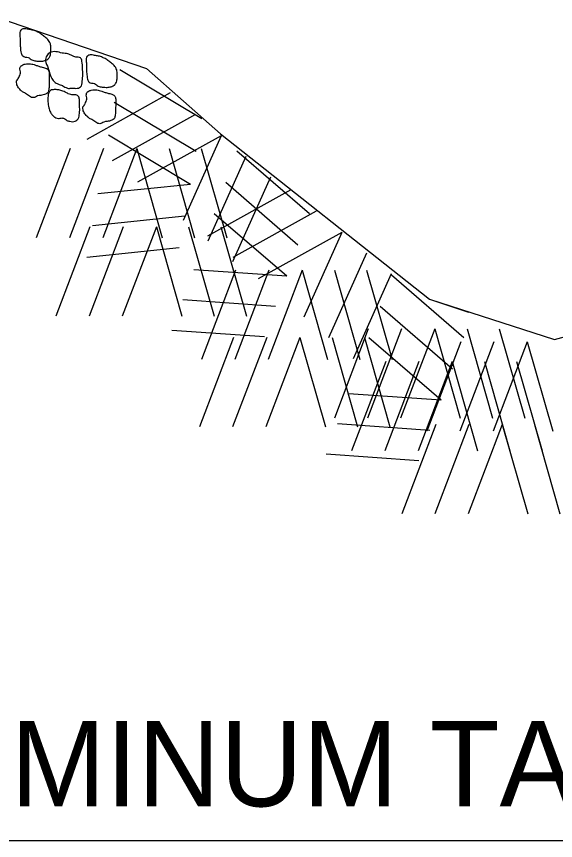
# Model space of a CAD drawing. Extents: x 0 to 2.83, y 0 to 1.83.
# Drawn here: x 0.724 to 0.804, y 1.2452 to 1.3677 of the extents above; entities that cross this region are included whole.
import ezdxf

# ---------------------------------------------------------------- set-up
doc = ezdxf.new("R2010")
doc.units = 0
doc.layers.add('RD_Pr_Roadway_Items', color=7, linetype='Continuous')
doc.layers.add('RD_Pr_Roadway_Notes', color=7, linetype='Continuous')

msp = doc.modelspace()

# ---------------------------------------------------------------- linework, layer by layer
at = {"layer": 'RD_Pr_Roadway_Items'}
for p, q in [((0.72068, 1.36766), (0.7433, 1.35991)), ((0.75151, 1.35245), (0.73931, 1.35973)), ((0.7433, 1.35991), (0.75429, 1.35021)), ((0.74679, 1.3563), (0.7344, 1.34938)), ((0.75065, 1.34758), (0.73847, 1.35487)), ((0.75057, 1.35312), (0.73817, 1.34621)), ((0.74981, 1.34272), (0.73761, 1.35001)), ((0.75435, 1.34995), (0.74194, 1.34304)), ((0.75435, 1.34995), (0.74872, 1.33735)), ((0.73196, 1.34806), (0.72691, 1.33479)), ((0.7369, 1.34806), (0.73184, 1.33479)), ((0.74183, 1.34806), (0.73677, 1.33479)), ((0.74183, 1.34806), (0.74562, 1.33479)), ((0.74663, 1.34806), (0.75042, 1.33479)), ((0.75141, 1.34806), (0.75521, 1.33479)), ((0.75802, 1.34688), (0.7524, 1.33428)), ((0.76747, 1.33834), (0.75672, 1.34763)), ((0.7617, 1.34379), (0.75607, 1.33119)), ((0.74981, 1.34272), (0.73607, 1.3413)), ((0.76473, 1.34191), (0.75232, 1.335)), ((0.76577, 1.3337), (0.75504, 1.34299)), ((0.7641, 1.32906), (0.75335, 1.33835)), ((0.7685, 1.33875), (0.75609, 1.33183)), ((0.74897, 1.33801), (0.73524, 1.33658)), ((0.73487, 1.33643), (0.72981, 1.32316)), ((0.7398, 1.33643), (0.73475, 1.32316)), ((0.74474, 1.33643), (0.73968, 1.32316)), ((0.74474, 1.33643), (0.74853, 1.32316)), ((0.74953, 1.33643), (0.75331, 1.32316)), ((0.75432, 1.33643), (0.75811, 1.32316)), ((0.77228, 1.33557), (0.75987, 1.32866)), ((0.77228, 1.33557), (0.76665, 1.32297)), ((0.74814, 1.33328), (0.73441, 1.33185)), ((0.77595, 1.3325), (0.77032, 1.3199)), ((0.7641, 1.32906), (0.75032, 1.33004)), ((0.75652, 1.32997), (0.75146, 1.3167)), ((0.76145, 1.32997), (0.75639, 1.3167)), ((0.76638, 1.32997), (0.76133, 1.3167)), ((0.76638, 1.32997), (0.77018, 1.3167)), ((0.77118, 1.32997), (0.77496, 1.3167)), ((0.77597, 1.32997), (0.77976, 1.3167)), ((0.77962, 1.32942), (0.77399, 1.31681)), ((0.7904, 1.31992), (0.77966, 1.32921)), ((0.76246, 1.32456), (0.74868, 1.32555)), ((0.78872, 1.31528), (0.77798, 1.32457)), ((0.76081, 1.32005), (0.74704, 1.32102)), ((0.77622, 1.32125), (0.77118, 1.30797)), ((0.78116, 1.32125), (0.7761, 1.30797)), ((0.78609, 1.32125), (0.78103, 1.30797)), ((0.78609, 1.32125), (0.78988, 1.30797)), ((0.79089, 1.32125), (0.79468, 1.30797)), ((0.79568, 1.32125), (0.79948, 1.30797)), ((0.7562, 1.31995), (0.75114, 1.30668)), ((0.76113, 1.31995), (0.75607, 1.30668)), ((0.76606, 1.31995), (0.76101, 1.30668)), ((0.76606, 1.31995), (0.76986, 1.30668)), ((0.77086, 1.31995), (0.77464, 1.30668)), ((0.77565, 1.31995), (0.77944, 1.30668)), ((0.78704, 1.31064), (0.77629, 1.31993)), ((0.78996, 1.31931), (0.7849, 1.30604)), ((0.79489, 1.31931), (0.78983, 1.30604)), ((0.79982, 1.31931), (0.79477, 1.30604)), ((0.79982, 1.31931), (0.80362, 1.30604)), ((0.77881, 1.3164), (0.77375, 1.30313)), ((0.78374, 1.3164), (0.77869, 1.30313)), ((0.78868, 1.3164), (0.78362, 1.30313)), ((0.78868, 1.3164), (0.79247, 1.30313)), ((0.79347, 1.3164), (0.79726, 1.30313)), ((0.79826, 1.3164), (0.80205, 1.30313)), ((0.78704, 1.31064), (0.77327, 1.31162)), ((0.78539, 1.30614), (0.77163, 1.30713)), ((0.78625, 1.30703), (0.78119, 1.29376)), ((0.79118, 1.30703), (0.78612, 1.29376)), ((0.7961, 1.30703), (0.79106, 1.29376)), ((0.7961, 1.30703), (0.7999, 1.29376)), ((0.8009, 1.30703), (0.80469, 1.29376)), ((0.78375, 1.30164), (0.76999, 1.30262))]:
    msp.add_line(p, q, dxfattribs=at)
for points in [[(0.75429, 1.35021), (0.7853, 1.32567), (0.79112, 1.32372)], [(0.7853, 1.32567), (0.80388, 1.31968), (0.82876, 1.32647), (0.86074, 1.3339), (0.88045, 1.34231), (0.89596, 1.34295)]]:
    msp.add_lwpolyline(points, dxfattribs=at)
for points in [[(0.72829, 1.36113), (0.72864, 1.36133), (0.72889, 1.36164), (0.72904, 1.36228), (0.72908, 1.36311), (0.72893, 1.36378), (0.72846, 1.36439), (0.72796, 1.3648), (0.72742, 1.36519), (0.72687, 1.36546), (0.72628, 1.36565), (0.7257, 1.36576), (0.72504, 1.36583), (0.72462, 1.36563), (0.72446, 1.3653), (0.72448, 1.36462), (0.7245, 1.36384), (0.72454, 1.36308), (0.72467, 1.36221), (0.7249, 1.36179), (0.72525, 1.36164), (0.72569, 1.36159), (0.72599, 1.36137), (0.72655, 1.36112), (0.7271, 1.36102), (0.7277, 1.36101), (0.72832, 1.36115)], [(0.73074, 1.35742), (0.731, 1.35726), (0.73134, 1.35711), (0.73171, 1.35698), (0.73219, 1.35702), (0.7328, 1.35698), (0.73348, 1.35719), (0.73374, 1.35804), (0.73381, 1.35901), (0.73378, 1.35996), (0.73368, 1.36102), (0.73345, 1.36152), (0.73277, 1.36163), (0.73226, 1.36183), (0.73158, 1.3621), (0.73076, 1.36223), (0.72982, 1.36243), (0.72897, 1.3623), (0.72847, 1.36183), (0.72826, 1.36108), (0.72867, 1.36), (0.7288, 1.3596), (0.72921, 1.35844), (0.72961, 1.35793), (0.73012, 1.35763), (0.7308, 1.35742)], [(0.73815, 1.35726), (0.73849, 1.35746), (0.73874, 1.35777), (0.7389, 1.35841), (0.73893, 1.35924), (0.73879, 1.35989), (0.73832, 1.36052), (0.73782, 1.36093), (0.73728, 1.36132), (0.73672, 1.36159), (0.73614, 1.36178), (0.73556, 1.36188), (0.73489, 1.36196), (0.73448, 1.36176), (0.73431, 1.36143), (0.73434, 1.36075), (0.73436, 1.35996), (0.7344, 1.3592), (0.73453, 1.35834), (0.73475, 1.35791), (0.73511, 1.35777), (0.73555, 1.35771), (0.73584, 1.35749), (0.7364, 1.35723), (0.73696, 1.35715), (0.73756, 1.35714), (0.73817, 1.35727)], [(0.72398, 1.35809), (0.72399, 1.35764), (0.72427, 1.35708), (0.72468, 1.35663), (0.72506, 1.35635), (0.7253, 1.35624), (0.72558, 1.35601), (0.72589, 1.35581), (0.72618, 1.35564), (0.72646, 1.35561), (0.72678, 1.35568), (0.7271, 1.35587), (0.72756, 1.35593), (0.72794, 1.356), (0.72829, 1.35612), (0.7286, 1.35634), (0.72876, 1.35676), (0.72881, 1.35746), (0.72884, 1.35827), (0.72884, 1.35899), (0.72879, 1.35953), (0.72857, 1.35985), (0.72814, 1.36002), (0.72778, 1.36012), (0.72726, 1.36027), (0.72678, 1.36044), (0.72639, 1.36056), (0.72571, 1.36064), (0.72523, 1.36059), (0.72478, 1.3604), (0.72448, 1.36001), (0.72452, 1.35962), (0.72455, 1.35926), (0.72446, 1.35891), (0.7243, 1.35858), (0.72398, 1.35809)], [(0.7333, 1.35325), (0.73337, 1.35372), (0.73334, 1.35412), (0.73334, 1.35477), (0.7333, 1.35532), (0.73314, 1.35583), (0.73267, 1.35603), (0.73202, 1.35605), (0.73164, 1.35619), (0.73118, 1.35644), (0.73054, 1.35668), (0.73, 1.35678), (0.7294, 1.35678), (0.729, 1.35666), (0.72877, 1.35634), (0.72865, 1.3558), (0.72864, 1.355), (0.72877, 1.3541), (0.729, 1.35344), (0.72933, 1.35298), (0.72982, 1.35261), (0.7302, 1.35251), (0.73071, 1.35258), (0.73114, 1.35246), (0.73144, 1.35222), (0.73187, 1.35209), (0.73227, 1.35202), (0.73266, 1.3521), (0.73313, 1.35246), (0.7333, 1.35327)], [(0.73384, 1.35422), (0.73385, 1.35377), (0.73412, 1.35321), (0.73454, 1.35274), (0.73492, 1.35247), (0.73516, 1.35236), (0.73544, 1.35214), (0.73575, 1.35194), (0.73603, 1.35177), (0.73632, 1.35173), (0.73664, 1.35179), (0.73696, 1.35198), (0.73741, 1.35206), (0.73779, 1.35213), (0.73815, 1.35225), (0.73846, 1.35246), (0.73861, 1.35289), (0.73867, 1.35358), (0.7387, 1.35439), (0.7387, 1.35512), (0.73865, 1.35564), (0.73842, 1.35596), (0.73799, 1.35615), (0.73764, 1.35624), (0.73712, 1.35639), (0.73664, 1.35656), (0.73625, 1.35668), (0.73557, 1.35676), (0.73508, 1.35671), (0.73463, 1.35653), (0.73434, 1.35614), (0.73437, 1.35575), (0.73441, 1.35539), (0.73431, 1.35504), (0.73416, 1.35469), (0.73384, 1.35422)]]:
    msp.add_spline(points, degree=3, dxfattribs=at)
at = {"layer": 'RD_Pr_Roadway_Notes'}
msp.add_line((0.68796, 1.24523), (0.85792, 1.24523), dxfattribs=at)

# ---------------------------------------------------------------- texts
msp.add_text('ALUMINUM TABLET', height=0.0127, dxfattribs=at).set_placement((0.69005, 1.25031))

doc.saveas('drawing.dxf')
